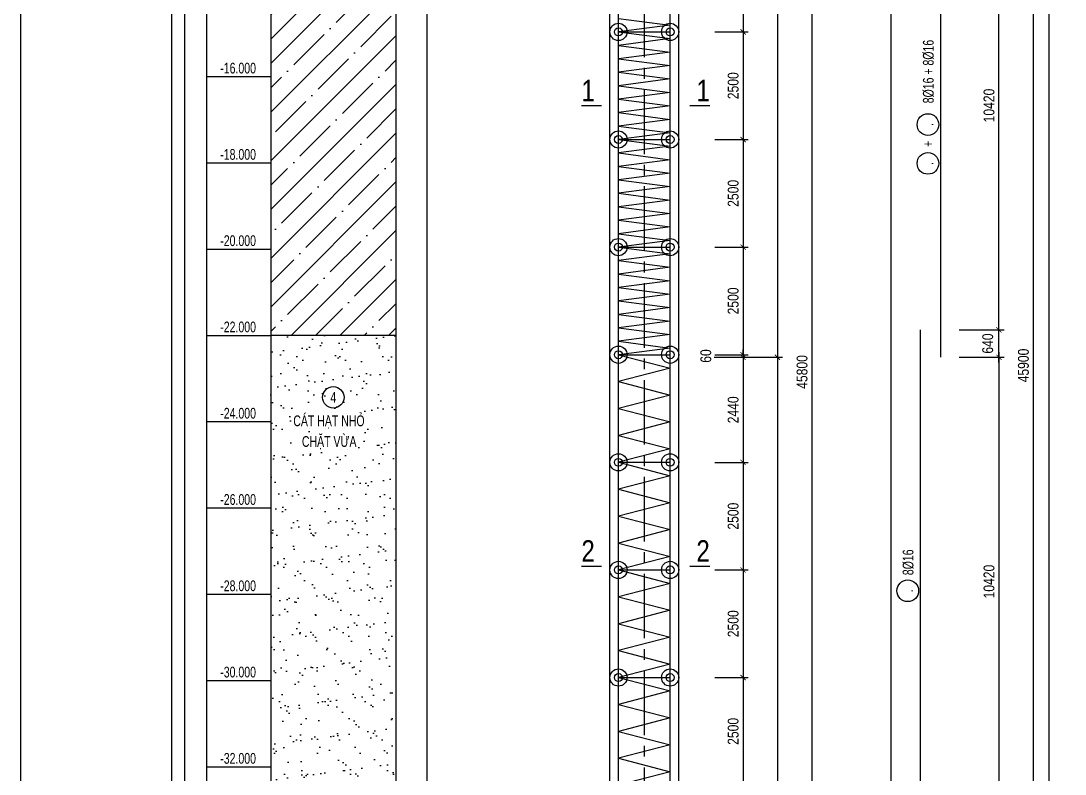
# Model space of a CAD drawing. Extents: x 171424 to 249266, y 74893 to 149166.
# Drawn here: x 171448 to 177512, y 135723 to 140098 of the extents above; entities that cross this region are included whole.
import ezdxf
from ezdxf.enums import TextEntityAlignment as Align

# ---------------------------------------------------------------- set-up
doc = ezdxf.new("R2010")
doc.units = 0
doc.header["$LTSCALE"] = 500
doc.header["$MEASUREMENT"] = 0
doc.header["$PDMODE"] = 3
doc.linetypes.add('CENTER2', pattern=[1.125, 0.75, -0.125, 0.125, -0.125])
doc.layers.get('0').update_dxf_attribs({"linetype": 'CONTINUOUS'})
doc.layers.get('DEFPOINTS').update_dxf_attribs({"linetype": 'CONTINUOUS'})
for name, color, linetype in [('01.CDC.AXIS', 160, 'CENTER2'), ('02.CDC.DIM', 1, 'CONTINUOUS'), ('03.CDC.BORDER', 3, 'CONTINUOUS'), ('05.CDC.STEEL', 4, 'CONTINUOUS'), ('06.CDC.TEXT', 2, 'CONTINUOUS'), ('10.CDC.HATCH', 9, 'CONTINUOUS'), ('11.CDC.NOTE', 8, 'CONTINUOUS'), ('CDC-KHUNGTEN', 7, 'CONTINUOUS'), ('CDC.10.HATCH', 9, 'CONTINUOUS')]:
    doc.layers.add(name, color=color, linetype=linetype)
doc.styles.add('ARIAL', font='arial.ttf', dxfattribs={"width": 0.8})
doc.dimstyles.new('DIM100-25', dxfattribs={"dimtxt": 63, "dimasz": 30, "dimexe": 30, "dimexo": 0, "dimgap": 25, "dimtad": 1, "dimdec": 0, "dimlfac": 4, "dimzin": 0, "dimdsep": 46, "dimtxsty": 'ARIAL', "dimblk": 'ARCHTICK', "dimblk1": 'ARCHTICK', "dimblk2": 'D', "dimcen": 0, "dimdle": 30, "dimclrd": 1, "dimclre": 1, "dimclrt": 2, "dimadec": 0, "dimazin": 0, "dimtfac": 1, "dimtdec": 0, "dimtix": 1, "dimtofl": 0, "dimtmove": 2, "dimatfit": 3, "dimldrblk": 'ARCHTICK', "dimfxl": 1, "dimtolj": 1, "dimtzin": 0, "dimarcsym": 0})

# ---------------------------------------------------------------- blocks, each defined once
blk = doc.blocks.new('_ArchTick')
at = {"color": 0, "linetype": 'ByBlock', "const_width": 0.15}
blk.add_lwpolyline([(-0.5, -0.5), (0.5, 0.5)], dxfattribs=at)
blk = doc.blocks.new('*D258')
at = {"layer": '02.CDC.DIM', "color": 1, "lineweight": -2, "transparency": 16777216}
for p, q in [((177327.8, 143864.2), (177327.8, 132329.2)), ((176898.1, 143834.2), (177357.8, 143834.2)), ((176898.1, 132359.2), (177357.8, 132359.2))]:
    blk.add_line(p, q, dxfattribs=at)
at = {"layer": 'DEFPOINTS', "color": 0, "transparency": 16777216}
for p in [(176898.1, 143834.2), (176898.1, 132359.2), (177327.8, 132359.2)]:
    blk.add_point(p, dxfattribs=at)
at = {"layer": '02.CDC.DIM', "color": 1, "lineweight": -2, "transparency": 16777216, "xscale": 30, "yscale": 30, "zscale": 30}
for p, rotation in [((177327.8, 143834.2), 90), ((177327.8, 132359.2), 270)]:
    blk.add_blockref('_ArchTick', p, dxfattribs=dict(at, rotation=rotation))
at = {"layer": '02.CDC.DIM', "color": 2, "transparency": 16777216, "insert": (177270.6, 138096.7), "char_height": 63, "attachment_point": 5, "rotation": 90, "style": 'ARIAL'}
blk.add_mtext('\\A1;45900', dxfattribs=at)
blk = doc.blocks.new('D')
at = {"layer": '02.CDC.DIM'}
for p, q in [((-50, -50), (50, 50)), ((-86.75, 0), (86.75, 0))]:
    blk.add_line(p, q, dxfattribs=at)
blk = doc.blocks.new('*D259')
at = {"layer": '02.CDC.DIM', "color": 1, "lineweight": -2, "transparency": 16777216}
for p, q in [((176898.1, 138144.2), (177157.8, 138144.2)), ((177127.8, 138174.2), (177127.8, 135509.2)), ((176898.1, 135539.2), (177157.8, 135539.2))]:
    blk.add_line(p, q, dxfattribs=at)
at = {"layer": 'DEFPOINTS', "color": 0, "transparency": 16777216}
for p in [(176898.1, 138144.2), (176898.1, 135539.2), (177127.8, 135539.2)]:
    blk.add_point(p, dxfattribs=at)
at = {"layer": '02.CDC.DIM', "color": 1, "lineweight": -2, "transparency": 16777216, "xscale": 30, "yscale": 30, "zscale": 30}
for p, rotation in [((177127.8, 138144.2), 90), ((177127.8, 135539.2), 270)]:
    blk.add_blockref('_ArchTick', p, dxfattribs=dict(at, rotation=rotation))
at = {"layer": '02.CDC.DIM', "color": 2, "transparency": 16777216, "insert": (177070.6, 136841.7), "char_height": 63, "attachment_point": 5, "rotation": 90, "style": 'ARIAL'}
blk.add_mtext('\\A1;10420', dxfattribs=at)
blk = doc.blocks.new('*D260')
at = {"layer": '02.CDC.DIM', "color": 1, "lineweight": -2, "transparency": 16777216}
for p, q in [((177127.8, 138114.2), (177127.8, 138334.2)), ((176898.1, 138304.2), (177157.8, 138304.2)), ((176898.1, 138144.2), (177157.8, 138144.2))]:
    blk.add_line(p, q, dxfattribs=at)
at = {"layer": 'DEFPOINTS', "color": 0, "transparency": 16777216}
for p in [(176898.1, 138304.2), (177127.8, 138304.2), (176898.1, 138144.2)]:
    blk.add_point(p, dxfattribs=at)
at = {"layer": '02.CDC.DIM', "color": 1, "lineweight": -2, "transparency": 16777216, "xscale": 30, "yscale": 30, "zscale": 30}
for p, rotation in [((177127.8, 138304.2), 90), ((177127.8, 138144.2), 270)]:
    blk.add_blockref('_ArchTick', p, dxfattribs=dict(at, rotation=rotation))
at = {"layer": '02.CDC.DIM', "color": 2, "transparency": 16777216, "insert": (177063.3, 138224.2), "char_height": 63, "attachment_point": 5, "rotation": 90, "style": 'ARIAL'}
blk.add_mtext('\\A1;640', dxfattribs=at)
blk = doc.blocks.new('*D261')
at = {"layer": '02.CDC.DIM', "color": 1, "lineweight": -2, "transparency": 16777216}
for p, q in [((177127.8, 138274.2), (177127.8, 140939.2)), ((176898.1, 140909.2), (177157.8, 140909.2)), ((176898.1, 138304.2), (177157.8, 138304.2))]:
    blk.add_line(p, q, dxfattribs=at)
at = {"layer": 'DEFPOINTS', "color": 0, "transparency": 16777216}
for p in [(176898.1, 140909.2), (177127.8, 140909.2), (176898.1, 138304.2)]:
    blk.add_point(p, dxfattribs=at)
at = {"layer": '02.CDC.DIM', "color": 1, "lineweight": -2, "transparency": 16777216, "xscale": 30, "yscale": 30, "zscale": 30}
for p, rotation in [((177127.8, 140909.2), 90), ((177127.8, 138304.2), 270)]:
    blk.add_blockref('_ArchTick', p, dxfattribs=dict(at, rotation=rotation))
at = {"layer": '02.CDC.DIM', "color": 2, "transparency": 16777216, "insert": (177070.6, 139606.7), "char_height": 63, "attachment_point": 5, "rotation": 90, "style": 'ARIAL'}
blk.add_mtext('\\A1;10420', dxfattribs=at)
blk = doc.blocks.new('*D265')
at = {"layer": '02.CDC.DIM', "color": 1, "lineweight": -2, "transparency": 16777216}
for p, q in [((175475, 138144.2), (175872.1, 138144.2)), ((175842.1, 138174.2), (175842.1, 132329.2)), ((175475, 132359.2), (175872.1, 132359.2))]:
    blk.add_line(p, q, dxfattribs=at)
at = {"layer": 'DEFPOINTS', "color": 0, "transparency": 16777216}
for p in [(175475, 138144.2), (175475, 132359.2), (175842.1, 132359.2)]:
    blk.add_point(p, dxfattribs=at)
at = {"layer": '02.CDC.DIM', "color": 1, "lineweight": -2, "transparency": 16777216, "xscale": 30, "yscale": 30, "zscale": 30}
for p, rotation in [((175842.1, 138144.2), 90), ((175842.1, 132359.2), 270)]:
    blk.add_blockref('_ArchTick', p, dxfattribs=dict(at, rotation=rotation))
at = {"layer": '02.CDC.DIM', "color": 2, "transparency": 16777216, "insert": (175785, 135251.7), "char_height": 63, "attachment_point": 5, "rotation": 90, "style": 'ARIAL'}
blk.add_mtext('\\A1;23140', dxfattribs=at)
blk = doc.blocks.new('*D266')
at = {"layer": '02.CDC.DIM', "color": 1, "lineweight": -2, "transparency": 16777216}
for p, q in [((175475, 143784.2), (176072.1, 143784.2)), ((176042.1, 143814.2), (176042.1, 132304.2)), ((175475, 132334.2), (176072.1, 132334.2))]:
    blk.add_line(p, q, dxfattribs=at)
at = {"layer": 'DEFPOINTS', "color": 0, "transparency": 16777216}
for p in [(175475, 143784.2), (175475, 132334.2), (176042.1, 132334.2)]:
    blk.add_point(p, dxfattribs=at)
at = {"layer": '02.CDC.DIM', "color": 1, "lineweight": -2, "transparency": 16777216, "xscale": 30, "yscale": 30, "zscale": 30}
for p, rotation in [((176042.1, 143784.2), 90), ((176042.1, 132334.2), 270)]:
    blk.add_blockref('_ArchTick', p, dxfattribs=dict(at, rotation=rotation))
at = {"layer": '02.CDC.DIM', "color": 2, "transparency": 16777216, "insert": (175985, 138059.2), "char_height": 63, "attachment_point": 5, "rotation": 90, "style": 'ARIAL'}
blk.add_mtext('\\A1;45800', dxfattribs=at)
blk = doc.blocks.new('*D270')
at = {"layer": '02.CDC.DIM', "color": 1, "lineweight": -2, "transparency": 16777216}
for p, q in [((175475, 143784.2), (175872.1, 143784.2)), ((175842.1, 143814.2), (175842.1, 138114.2)), ((175475, 138144.2), (175872.1, 138144.2))]:
    blk.add_line(p, q, dxfattribs=at)
at = {"layer": 'DEFPOINTS', "color": 0, "transparency": 16777216}
for p in [(175475, 143784.2), (175475, 138144.2), (175842.1, 138144.2)]:
    blk.add_point(p, dxfattribs=at)
at = {"layer": '02.CDC.DIM', "color": 1, "lineweight": -2, "transparency": 16777216, "xscale": 30, "yscale": 30, "zscale": 30}
for p, rotation in [((175842.1, 143784.2), 90), ((175842.1, 138144.2), 270)]:
    blk.add_blockref('_ArchTick', p, dxfattribs=dict(at, rotation=rotation))
at = {"layer": '02.CDC.DIM', "color": 2, "transparency": 16777216, "insert": (175785, 140964.2), "char_height": 63, "attachment_point": 5, "rotation": 90, "style": 'ARIAL'}
blk.add_mtext('\\A1;22560', dxfattribs=at)
blk = doc.blocks.new('*D283')
at = {"layer": '02.CDC.DIM', "color": 1, "lineweight": -2, "transparency": 16777216}
for p, q in [((175642.1, 140689.2), (175642.1, 140004.2)), ((175477.5, 140659.2), (175672.1, 140659.2)), ((175477.5, 140034.2), (175672.1, 140034.2))]:
    blk.add_line(p, q, dxfattribs=at)
at = {"layer": 'DEFPOINTS', "color": 0, "transparency": 16777216}
for p in [(175477.5, 140659.2), (175477.5, 140034.2), (175642.1, 140034.2)]:
    blk.add_point(p, dxfattribs=at)
at = {"layer": '02.CDC.DIM', "color": 1, "lineweight": -2, "transparency": 16777216, "xscale": 30, "yscale": 30, "zscale": 30}
for p, rotation in [((175642.1, 140659.2), 90), ((175642.1, 140034.2), 270)]:
    blk.add_blockref('_ArchTick', p, dxfattribs=dict(at, rotation=rotation))
at = {"layer": '02.CDC.DIM', "color": 2, "transparency": 16777216, "insert": (175585, 140346.7), "char_height": 63, "attachment_point": 5, "rotation": 90, "style": 'ARIAL'}
blk.add_mtext('\\A1;2500', dxfattribs=at)
blk = doc.blocks.new('*D284')
at = {"layer": '02.CDC.DIM', "color": 1, "lineweight": -2, "transparency": 16777216}
for p, q in [((175477.5, 140034.2), (175672.1, 140034.2)), ((175642.1, 140064.2), (175642.1, 139379.2)), ((175477.5, 139409.2), (175672.1, 139409.2))]:
    blk.add_line(p, q, dxfattribs=at)
at = {"layer": 'DEFPOINTS', "color": 0, "transparency": 16777216}
for p in [(175477.5, 140034.2), (175477.5, 139409.2), (175642.1, 139409.2)]:
    blk.add_point(p, dxfattribs=at)
at = {"layer": '02.CDC.DIM', "color": 1, "lineweight": -2, "transparency": 16777216, "xscale": 30, "yscale": 30, "zscale": 30}
for p, rotation in [((175642.1, 140034.2), 90), ((175642.1, 139409.2), 270)]:
    blk.add_blockref('_ArchTick', p, dxfattribs=dict(at, rotation=rotation))
at = {"layer": '02.CDC.DIM', "color": 2, "transparency": 16777216, "insert": (175585, 139721.7), "char_height": 63, "attachment_point": 5, "rotation": 90, "style": 'ARIAL'}
blk.add_mtext('\\A1;2500', dxfattribs=at)
blk = doc.blocks.new('*D285')
at = {"layer": '02.CDC.DIM', "color": 1, "lineweight": -2, "transparency": 16777216}
for p, q in [((175642.1, 139439.2), (175642.1, 138754.2)), ((175477.5, 139409.2), (175672.1, 139409.2)), ((175477.5, 138784.2), (175672.1, 138784.2))]:
    blk.add_line(p, q, dxfattribs=at)
at = {"layer": 'DEFPOINTS', "color": 0, "transparency": 16777216}
for p in [(175477.5, 139409.2), (175477.5, 138784.2), (175642.1, 138784.2)]:
    blk.add_point(p, dxfattribs=at)
at = {"layer": '02.CDC.DIM', "color": 1, "lineweight": -2, "transparency": 16777216, "xscale": 30, "yscale": 30, "zscale": 30}
for p, rotation in [((175642.1, 139409.2), 90), ((175642.1, 138784.2), 270)]:
    blk.add_blockref('_ArchTick', p, dxfattribs=dict(at, rotation=rotation))
at = {"layer": '02.CDC.DIM', "color": 2, "transparency": 16777216, "insert": (175585, 139096.7), "char_height": 63, "attachment_point": 5, "rotation": 90, "style": 'ARIAL'}
blk.add_mtext('\\A1;2500', dxfattribs=at)
blk = doc.blocks.new('*D286')
at = {"layer": '02.CDC.DIM', "color": 1, "lineweight": -2, "transparency": 16777216}
for p, q in [((175642.1, 138814.2), (175642.1, 138129.2)), ((175477.5, 138784.2), (175672.1, 138784.2)), ((175477.5, 138159.2), (175672.1, 138159.2))]:
    blk.add_line(p, q, dxfattribs=at)
at = {"layer": 'DEFPOINTS', "color": 0, "transparency": 16777216}
for p in [(175477.5, 138784.2), (175477.5, 138159.2), (175642.1, 138159.2)]:
    blk.add_point(p, dxfattribs=at)
at = {"layer": '02.CDC.DIM', "color": 1, "lineweight": -2, "transparency": 16777216, "xscale": 30, "yscale": 30, "zscale": 30}
for p, rotation in [((175642.1, 138784.2), 90), ((175642.1, 138159.2), 270)]:
    blk.add_blockref('_ArchTick', p, dxfattribs=dict(at, rotation=rotation))
at = {"layer": '02.CDC.DIM', "color": 2, "transparency": 16777216, "insert": (175585, 138471.7), "char_height": 63, "attachment_point": 5, "rotation": 90, "style": 'ARIAL'}
blk.add_mtext('\\A1;2500', dxfattribs=at)
blk = doc.blocks.new('*D287')
at = {"layer": '02.CDC.DIM', "color": 1, "lineweight": -2, "transparency": 16777216}
for p, q in [((175477.5, 138159.2), (175672.1, 138159.2)), ((175477.5, 138144.2), (175672.1, 138144.2)), ((175642.1, 138159.2), (175642.1, 138189.2)), ((175642.1, 138144.2), (175642.1, 138114.2))]:
    blk.add_line(p, q, dxfattribs=at)
at = {"layer": 'DEFPOINTS', "color": 0, "transparency": 16777216}
for p in [(175477.5, 138159.2), (175477.5, 138144.2), (175642.1, 138144.2)]:
    blk.add_point(p, dxfattribs=at)
at = {"layer": '02.CDC.DIM', "color": 1, "lineweight": -2, "transparency": 16777216, "xscale": 30, "yscale": 30, "zscale": 30}
for p, rotation in [((175642.1, 138159.2), 270), ((175642.1, 138144.2), 90)]:
    blk.add_blockref('_ArchTick', p, dxfattribs=dict(at, rotation=rotation))
at = {"layer": '02.CDC.DIM', "color": 2, "transparency": 16777216, "insert": (175426.3, 138151.7), "char_height": 63, "attachment_point": 5, "rotation": 90, "style": 'ARIAL'}
blk.add_mtext('\\A1;60', dxfattribs=at)
blk = doc.blocks.new('*D288')
at = {"layer": '02.CDC.DIM', "color": 1, "lineweight": -2, "transparency": 16777216}
for p, q in [((175477.5, 138144.2), (175672.1, 138144.2)), ((175642.1, 138174.2), (175642.1, 137504.2)), ((175477.5, 137534.2), (175672.1, 137534.2))]:
    blk.add_line(p, q, dxfattribs=at)
at = {"layer": 'DEFPOINTS', "color": 0, "transparency": 16777216}
for p in [(175477.5, 138144.2), (175477.5, 137534.2), (175642.1, 137534.2)]:
    blk.add_point(p, dxfattribs=at)
at = {"layer": '02.CDC.DIM', "color": 1, "lineweight": -2, "transparency": 16777216, "xscale": 30, "yscale": 30, "zscale": 30}
for p, rotation in [((175642.1, 138144.2), 90), ((175642.1, 137534.2), 270)]:
    blk.add_blockref('_ArchTick', p, dxfattribs=dict(at, rotation=rotation))
at = {"layer": '02.CDC.DIM', "color": 2, "transparency": 16777216, "insert": (175585, 137839.2), "char_height": 63, "attachment_point": 5, "rotation": 90, "style": 'ARIAL'}
blk.add_mtext('\\A1;2440', dxfattribs=at)
blk = doc.blocks.new('*D289')
at = {"layer": '02.CDC.DIM', "color": 1, "lineweight": -2, "transparency": 16777216}
for p, q in [((175477.5, 137534.2), (175672.1, 137534.2)), ((175642.1, 137564.2), (175642.1, 136879.2)), ((175477.5, 136909.2), (175672.1, 136909.2))]:
    blk.add_line(p, q, dxfattribs=at)
at = {"layer": 'DEFPOINTS', "color": 0, "transparency": 16777216}
for p in [(175477.5, 137534.2), (175477.5, 136909.2), (175642.1, 136909.2)]:
    blk.add_point(p, dxfattribs=at)
at = {"layer": '02.CDC.DIM', "color": 1, "lineweight": -2, "transparency": 16777216, "xscale": 30, "yscale": 30, "zscale": 30}
for p, rotation in [((175642.1, 137534.2), 90), ((175642.1, 136909.2), 270)]:
    blk.add_blockref('_ArchTick', p, dxfattribs=dict(at, rotation=rotation))
at = {"layer": '02.CDC.DIM', "color": 2, "transparency": 16777216, "insert": (175585, 137221.7), "char_height": 63, "attachment_point": 5, "rotation": 90, "style": 'ARIAL'}
blk.add_mtext('\\A1;2500', dxfattribs=at)
blk = doc.blocks.new('*D290')
at = {"layer": '02.CDC.DIM', "color": 1, "lineweight": -2, "transparency": 16777216}
for p, q in [((175642.1, 136939.2), (175642.1, 136254.2)), ((175477.5, 136909.2), (175672.1, 136909.2)), ((175477.5, 136284.2), (175672.1, 136284.2))]:
    blk.add_line(p, q, dxfattribs=at)
at = {"layer": 'DEFPOINTS', "color": 0, "transparency": 16777216}
for p in [(175477.5, 136909.2), (175477.5, 136284.2), (175642.1, 136284.2)]:
    blk.add_point(p, dxfattribs=at)
at = {"layer": '02.CDC.DIM', "color": 1, "lineweight": -2, "transparency": 16777216, "xscale": 30, "yscale": 30, "zscale": 30}
for p, rotation in [((175642.1, 136909.2), 90), ((175642.1, 136284.2), 270)]:
    blk.add_blockref('_ArchTick', p, dxfattribs=dict(at, rotation=rotation))
at = {"layer": '02.CDC.DIM', "color": 2, "transparency": 16777216, "insert": (175585, 136596.7), "char_height": 63, "attachment_point": 5, "rotation": 90, "style": 'ARIAL'}
blk.add_mtext('\\A1;2500', dxfattribs=at)
blk = doc.blocks.new('*D291')
at = {"layer": '02.CDC.DIM', "color": 1, "lineweight": -2, "transparency": 16777216}
for p, q in [((175477.5, 136284.2), (175672.1, 136284.2)), ((175642.1, 136314.2), (175642.1, 135629.2)), ((175477.5, 135659.2), (175672.1, 135659.2))]:
    blk.add_line(p, q, dxfattribs=at)
at = {"layer": 'DEFPOINTS', "color": 0, "transparency": 16777216}
for p in [(175477.5, 136284.2), (175477.5, 135659.2), (175642.1, 135659.2)]:
    blk.add_point(p, dxfattribs=at)
at = {"layer": '02.CDC.DIM', "color": 1, "lineweight": -2, "transparency": 16777216, "xscale": 30, "yscale": 30, "zscale": 30}
for p, rotation in [((175642.1, 136284.2), 90), ((175642.1, 135659.2), 270)]:
    blk.add_blockref('_ArchTick', p, dxfattribs=dict(at, rotation=rotation))
at = {"layer": '02.CDC.DIM', "color": 2, "transparency": 16777216, "insert": (175585, 135971.7), "char_height": 63, "attachment_point": 5, "rotation": 90, "style": 'ARIAL'}
blk.add_mtext('\\A1;2500', dxfattribs=at)
blk = doc.blocks.new('KHUNG A1')
at = {"layer": 'CDC-KHUNGTEN'}
blk.add_lwpolyline([(10366.22, 712.17), (10366.22, 1278.17), (9655.22, 1278.17), (9655.22, 712.17)], close=True, dxfattribs=at)
at = {"layer": 'CDC.10.HATCH', "color": 8}
blk.add_lwpolyline([(9652.22, 709.17), (10447.22, 709.17), (10447.22, 1281.17), (9652.22, 1281.17)], close=True, dxfattribs=at)
at = {"layer": 'DEFPOINTS', "color": 1}
blk.add_lwpolyline([(9617.22, 698.17), (9617.22, 1292.17), (10458.22, 1292.17), (10458.22, 698.17), (9617.22, 698.17)], close=True, dxfattribs=at)

msp = doc.modelspace()

# ---------------------------------------------------------------- hatches: boundary and pattern name
at = {"layer": '10.CDC.HATCH'}
h = msp.add_hatch(dxfattribs=at)
h.set_pattern_fill('ANSI35', color=256, scale=800, style=0)
h.set_pattern_definition([(45, (90230.4, 5703.99), (-141.42136, 141.42136), []), (45, (90371.82, 5703.99), (-141.42136, 141.42136), [250, -50, 0, -50])])
h.paths.add_polyline_path([(172899.49, 138271.74), (173625.95, 138271.74), (173625.95, 142378.5), (172899.49, 142378.5)])
h.paths.add_polyline_path([(173229.76, 141969.92), (173295.69, 141969.92), (173295.69, 142065.72), (173229.76, 142065.72)], flags=24)
h.paths.add_polyline_path([(172950.53, 141771.93), (173560.71, 141771.93), (173560.71, 141890.94), (172950.53, 141890.94)], flags=24)
h = msp.add_hatch(dxfattribs=at)
h.set_pattern_fill('AR-SAND', color=256, scale=80, style=0)
h.set_pattern_definition([(37.5, (90230.4, 5703.99), (-5.03947, 154.1459), [0, -121.6, 0, -136, 0, -130]), (7.5, (90230.4, 5703.99), (141.58214, 225.77169), [0, -65.6, 0, -109.6, 0, -42]), (327.5, (90132, 5703.99), (249.13135, 0.45272), [0, -40, 0, -144, 0, -188]), (317.5, (90132, 5704), (240.49013, 70.21405), [0, -20, 0, -94.4, 0, -108])])
h.paths.add_polyline_path([(172899.49, 133761.52), (173625.95, 133761.52), (173625.95, 138271.74), (172899.49, 138271.74)])
h.paths.add_polyline_path([(173230.1, 137864.61), (173295.34, 137864.61), (173295.34, 137958.36), (173230.1, 137958.36)], flags=24)
h.paths.add_polyline_path([(173057.33, 137587.24), (173420.57, 137587.24), (173420.57, 137725.43), (173057.33, 137725.43)], flags=24)
h.paths.add_polyline_path([(173007.33, 137707.24), (173467.65, 137707.24), (173467.65, 137845.43), (173007.33, 137845.43)], flags=24)

# ---------------------------------------------------------------- linework, layer by layer
at = {"layer": '01.CDC.AXIS'}
msp.add_line((175068.72, 144199.9), (175068.72, 132219.24), dxfattribs=at)
at = {"layer": '03.CDC.BORDER'}
for p, q in [((172899.49, 145355.41), (172899.49, 131255.83)), ((176500.08, 144895.41), (176500.08, 131255.83)), ((177418.59, 144895.41), (177418.59, 131255.83)), ((174868.72, 140034.24), (174868.72, 140659.24)), ((175268.72, 140034.24), (175268.72, 140659.24)), ((174868.72, 139409.24), (174868.72, 140034.24)), ((175268.72, 139409.24), (175268.72, 140034.24)), ((172528.44, 139775.15), (172899.49, 139775.15)), ((174868.72, 138784.24), (174868.72, 139409.24)), ((175268.72, 138784.24), (175268.72, 139409.24)), ((172528.44, 139274.02), (172899.49, 139274.02)), ((172528.44, 138772.88), (172899.49, 138772.88)), ((174868.72, 138159.24), (174868.72, 138784.24)), ((175268.72, 138159.24), (175268.72, 138784.24)), ((172528.44, 138271.74), (172899.49, 138271.74)), ((173625.95, 138271.74), (172899.49, 138271.74)), ((174868.72, 137534.24), (174868.72, 138159.24)), ((175268.72, 137534.24), (175268.72, 138159.24)), ((172528.44, 137770.61), (172899.49, 137770.61)), ((174868.72, 136909.24), (174868.72, 137534.24)), ((175268.72, 136909.24), (175268.72, 137534.24)), ((172528.44, 137269.47), (172899.49, 137269.47)), ((174868.72, 136284.24), (174868.72, 136909.24)), ((175268.72, 136284.24), (175268.72, 136909.24)), ((172528.44, 136768.33), (172899.49, 136768.33)), ((172528.44, 136267.2), (172899.49, 136267.2)), ((174868.72, 135659.24), (174868.72, 136284.24)), ((175268.72, 135659.24), (175268.72, 136284.24)), ((172528.44, 135766.06), (172899.49, 135766.06))]:
    msp.add_line(p, q, dxfattribs=at)
for points in [[(172528.44, 145355.41), (173625.95, 145355.41), (173625.95, 131255.83), (172528.44, 131255.83)], [(173807.35, 145355.41), (177418.59, 145355.41), (177418.59, 131255.83), (173807.35, 131255.83)]]:
    msp.add_lwpolyline(points, close=True, dxfattribs=at)
for centre, radius in [((174918.72, 140034.24), 50), ((175218.72, 140034.24), 50), ((174918.72, 140034.24), 23.06), ((175218.72, 140034.24), 23.06), ((174918.72, 139409.24), 50), ((174918.72, 139409.24), 23.06), ((175218.72, 139409.24), 50), ((175218.72, 139409.24), 23.06), ((174918.72, 138784.24), 50), ((174918.72, 138784.24), 23.06), ((175218.72, 138784.24), 50), ((175218.72, 138784.24), 23.06), ((174918.72, 138159.24), 50), ((175218.72, 138159.24), 50), ((174918.72, 138159.24), 23.06), ((175218.72, 138159.24), 23.06), ((174918.72, 137534.24), 50), ((174918.72, 137534.24), 23.06), ((175218.72, 137534.24), 50), ((175218.72, 137534.24), 23.06), ((174918.72, 136909.24), 50), ((174918.72, 136909.24), 23.06), ((175218.72, 136909.24), 50), ((175218.72, 136909.24), 23.06), ((174918.72, 136284.24), 50), ((175218.72, 136284.24), 50), ((174918.72, 136284.24), 23.06), ((175218.72, 136284.24), 23.06)]:
    msp.add_circle(centre, radius, dxfattribs=at)
at = {"layer": '05.CDC.STEEL'}
for p, q in [((176789.99, 138144.24), (176789.99, 141069.24)), ((174918.72, 140034.24), (174918.72, 140659.24)), ((175218.72, 140034.24), (175218.72, 140659.24)), ((175218.72, 140073.31), (174918.72, 140034.24)), ((174918.72, 140034.24), (175218.72, 140034.24)), ((174918.72, 139409.24), (174918.72, 140034.24)), ((174918.72, 140034.24), (175218.72, 140034.24)), ((175218.72, 139409.24), (175218.72, 140034.24)), ((175218.72, 139995.18), (174918.72, 139956.12)), ((175218.72, 139917.06), (174918.72, 139877.99)), ((175218.72, 139838.93), (174918.72, 139799.87)), ((175218.72, 139760.81), (174918.72, 139721.74)), ((175218.72, 139682.68), (174918.72, 139643.62)), ((175218.72, 139604.56), (174918.72, 139565.49)), ((175218.72, 139526.43), (174918.72, 139487.37)), ((175218.72, 139448.31), (174918.72, 139409.24)), ((174918.72, 139409.24), (175218.72, 139409.24)), ((174918.72, 138784.24), (174918.72, 139409.24)), ((174918.72, 139409.24), (175218.72, 139409.24)), ((175218.72, 139370.18), (174918.72, 139331.12)), ((175218.72, 138784.24), (175218.72, 139409.24)), ((175218.72, 139292.06), (174918.72, 139252.99)), ((175218.72, 139213.93), (174918.72, 139174.87)), ((175218.72, 139135.81), (174918.72, 139096.74)), ((175218.72, 139057.68), (174918.72, 139018.62)), ((175218.72, 138979.56), (174918.72, 138940.49)), ((175218.72, 138901.43), (174918.72, 138862.37)), ((175218.72, 138823.31), (174918.72, 138784.24)), ((174918.72, 138784.24), (175218.72, 138784.24)), ((174918.72, 138159.24), (174918.72, 138784.24)), ((174918.72, 138784.24), (175218.72, 138784.24)), ((175218.72, 138745.18), (174918.72, 138706.12)), ((175218.72, 138159.24), (175218.72, 138784.24)), ((175218.72, 138667.06), (174918.72, 138627.99)), ((175218.72, 138588.93), (174918.72, 138549.87)), ((175218.72, 138510.81), (174918.72, 138471.74)), ((175218.72, 138432.68), (174918.72, 138393.62)), ((175218.72, 138354.56), (174918.72, 138315.49)), ((175218.72, 138276.43), (174918.72, 138237.37)), ((176672.33, 135379.24), (176672.33, 138304.24)), ((175218.72, 138198.31), (174918.72, 138159.24)), ((174918.72, 138159.24), (175218.72, 138159.24)), ((174918.72, 137534.24), (174918.72, 138159.24)), ((174918.72, 138159.24), (175218.72, 138159.24)), ((175218.72, 137534.24), (175218.72, 138159.24)), ((175218.72, 138081.12), (174918.72, 138002.99)), ((175218.72, 137924.87), (174918.72, 137846.74)), ((175218.72, 137768.62), (174918.72, 137690.49)), ((175218.72, 137612.37), (174918.72, 137534.24)), ((174918.72, 137534.24), (175218.72, 137534.24)), ((174918.72, 136909.24), (174918.72, 137534.24)), ((174918.72, 137534.24), (175218.72, 137534.24)), ((175218.72, 136909.24), (175218.72, 137534.24)), ((175218.72, 137456.12), (174918.72, 137377.99)), ((175218.72, 137299.87), (174918.72, 137221.74)), ((175218.72, 137143.62), (174918.72, 137065.49)), ((175218.72, 136987.37), (174918.72, 136909.24)), ((174918.72, 136909.24), (175218.72, 136909.24)), ((174918.72, 136284.24), (174918.72, 136909.24)), ((174918.72, 136909.24), (175218.72, 136909.24)), ((175218.72, 136284.24), (175218.72, 136909.24)), ((175218.72, 136831.12), (174918.72, 136752.99)), ((175218.72, 136674.87), (174918.72, 136596.74)), ((175218.72, 136518.62), (174918.72, 136440.49)), ((175218.72, 136362.37), (174918.72, 136284.24)), ((174918.72, 136284.24), (175218.72, 136284.24)), ((174918.72, 135659.24), (174918.72, 136284.24)), ((174918.72, 136284.24), (175218.72, 136284.24)), ((175218.72, 135659.24), (175218.72, 136284.24)), ((175218.72, 136206.12), (174918.72, 136127.99)), ((175218.72, 136049.87), (174918.72, 135971.74)), ((175218.72, 135893.62), (174918.72, 135815.49)), ((175218.72, 135737.37), (174918.72, 135659.24))]:
    msp.add_line(p, q, dxfattribs=at)
at = {"layer": '10.CDC.HATCH'}
for p, q in [((174918.72, 140112.37), (175218.72, 140073.31)), ((174918.72, 140034.24), (175218.72, 139995.18)), ((174918.72, 139956.12), (175218.72, 139917.06)), ((174918.72, 139877.99), (175218.72, 139838.93)), ((174918.72, 139799.87), (175218.72, 139760.81)), ((174918.72, 139721.74), (175218.72, 139682.68)), ((174918.72, 139643.62), (175218.72, 139604.56)), ((174918.72, 139565.49), (175218.72, 139526.43)), ((174918.72, 139487.37), (175218.72, 139448.31)), ((174918.72, 139409.24), (175218.72, 139370.18)), ((174918.72, 139331.12), (175218.72, 139292.06)), ((174918.72, 139252.99), (175218.72, 139213.93)), ((174918.72, 139174.87), (175218.72, 139135.81)), ((174918.72, 139096.74), (175218.72, 139057.68)), ((174918.72, 139018.62), (175218.72, 138979.56)), ((174918.72, 138940.49), (175218.72, 138901.43)), ((174918.72, 138862.37), (175218.72, 138823.31)), ((174918.72, 138784.24), (175218.72, 138745.18)), ((174918.72, 138706.12), (175218.72, 138667.06)), ((174918.72, 138627.99), (175218.72, 138588.93)), ((174918.72, 138549.87), (175218.72, 138510.81)), ((174918.72, 138471.74), (175218.72, 138432.68)), ((174918.72, 138393.62), (175218.72, 138354.56)), ((174918.72, 138315.49), (175218.72, 138276.43)), ((174918.72, 138237.37), (175218.72, 138198.31)), ((174918.72, 138159.24), (175218.72, 138081.12)), ((174918.72, 138002.99), (175218.72, 137924.87)), ((174918.72, 137846.74), (175218.72, 137768.62)), ((174918.72, 137690.49), (175218.72, 137612.37)), ((174918.72, 137534.24), (175218.72, 137456.12)), ((174918.72, 137377.99), (175218.72, 137299.87)), ((174918.72, 137221.74), (175218.72, 137143.62)), ((174918.72, 137065.49), (175218.72, 136987.37)), ((174918.72, 136909.24), (175218.72, 136831.12)), ((174918.72, 136752.99), (175218.72, 136674.87)), ((174918.72, 136596.74), (175218.72, 136518.62)), ((174918.72, 136440.49), (175218.72, 136362.37)), ((174918.72, 136284.24), (175218.72, 136206.12)), ((174918.72, 136127.99), (175218.72, 136049.87)), ((174918.72, 135971.74), (175218.72, 135893.62)), ((174918.72, 135815.49), (175218.72, 135737.37))]:
    msp.add_line(p, q, dxfattribs=at)
at = {"layer": '11.CDC.NOTE'}
for centre, radius in [((176716.14, 139495.85), 63), ((176716.14, 139270.72), 63), ((173262.72, 137911.49), 62.5), ((176598.48, 136788.12), 63)]:
    msp.add_circle(centre, radius, dxfattribs=at)

# ---------------------------------------------------------------- block references
at = {"xscale": 25, "yscale": 25, "zscale": 25}
msp.add_blockref('KHUNG A1', (-68982.15, 113438.58), dxfattribs=at)

# ---------------------------------------------------------------- texts
at = {"layer": '06.CDC.TEXT', "style": 'ARIAL', "width": 0.7}
for s, p in [('8%%C16 + 8%%C16', (176717.85, 139804.01)), ('8%%C16', (176600.19, 136953.52))]:
    msp.add_text(s, height=62.5, rotation=90, dxfattribs=at).set_placement(p, align=Align.MIDDLE)
for s, p in [('-16.000', (172709.96, 139824.02)), ('-18.000', (172709.96, 139322.88)), ('-20.000', (172709.96, 138821.75)), ('-22.000', (172709.96, 138320.61)), ('-24.000', (172709.96, 137819.47)), ('-26.000', (172709.96, 137318.34)), ('-28.000', (172709.96, 136817.2)), ('-30.000', (172709.96, 136316.06)), ('-32.000', (172709.96, 135814.93))]:
    msp.add_text(s, height=62.5, dxfattribs=at).set_placement(p, align=Align.MIDDLE)
at = {"layer": '06.CDC.TEXT', "style": 'ARIAL', "width": 0.8}
for s, p in [('%%U1 ', (174761.86, 139630.97)), ('%%U 1', (175390.71, 139630.97)), ('%%U2 ', (174761.86, 136956.95)), ('%%U 2', (175390.71, 136956.95))]:
    msp.add_text(s, height=125, dxfattribs=at).set_placement(p, align=Align.CENTER)
at = {"layer": '06.CDC.TEXT', "style": 'ARIAL', "width": 0.7}
for s, p in [('.', (176716.14, 139495.85)), ('+', (176716.14, 139383.62)), ('.', (176716.14, 139270.72)), ('.', (176598.48, 136788.12))]:
    msp.add_text(s, height=62.5, rotation=90, dxfattribs=at).set_placement(p, align=Align.MIDDLE_CENTER)
msp.add_text('4', height=62.5, dxfattribs=at).set_placement((173262.72, 137911.49), align=Align.MIDDLE_CENTER)
for s, p in [('CÁT HẠT NHỎ', (173030.37, 137744.12)), ('CHẶT VỪA', (173080.37, 137624.12))]:
    msp.add_text(s, height=62.5, dxfattribs=at).set_placement(p)

# ---------------------------------------------------------------- dimensions: what is measured, and where the dimension line sits
at = {"layer": '02.CDC.DIM'}
for base, p1, p2, angle, picture, middle in [((177327.78, 132359.24), (176898.13, 143834.24), (176898.13, 132359.24), 270, '*D258', (177270.61, 138096.74)), ((176042.14, 132334.24), (175474.96, 143784.24), (175474.96, 132334.24), 270, '*D266', (175984.97, 138059.24)), ((175842.14, 138144.24), (175474.96, 143784.24), (175474.96, 138144.24), 270, '*D270', (175784.97, 140964.24)), ((177127.78, 140909.24), (176898.13, 138304.24), (176898.13, 140909.24), 270, '*D261', (177070.61, 139606.74)), ((175642.14, 140034.24), (175477.47, 140659.24), (175477.47, 140034.24), 90, '*D283', (175584.97, 140346.74)), ((175642.14, 139409.24), (175477.47, 140034.24), (175477.47, 139409.24), 90, '*D284', (175584.97, 139721.74)), ((175642.14, 138784.24), (175477.47, 139409.24), (175477.47, 138784.24), 90, '*D285', (175584.97, 139096.74)), ((175642.14, 138159.24), (175477.47, 138784.24), (175477.47, 138159.24), 90, '*D286', (175584.97, 138471.74)), ((175842.14, 132359.24), (175474.96, 138144.24), (175474.96, 132359.24), 270, '*D265', (175784.95, 135251.74)), ((175642.14, 137534.24), (175477.47, 138144.24), (175477.47, 137534.24), 90, '*D288', (175584.97, 137839.24)), ((177127.78, 135539.24), (176898.13, 138144.24), (176898.13, 135539.24), 270, '*D259', (177070.61, 136841.74)), ((175642.14, 136909.24), (175477.47, 137534.24), (175477.47, 136909.24), 90, '*D289', (175584.97, 137221.74)), ((175642.14, 136284.24), (175477.47, 136909.24), (175477.47, 136284.24), 90, '*D290', (175584.97, 136596.74)), ((175642.14, 135659.24), (175477.47, 136284.24), (175477.47, 135659.24), 90, '*D291', (175584.97, 135971.74))]:
    dim = msp.add_linear_dim(base=base, p1=p1, p2=p2, angle=angle, dimstyle='DIM100-25', dxfattribs=at)
    dim.commit()
    dim.dimension.update_dxf_attribs({"geometry": picture, "text_midpoint": middle})
for base, p1, p2, angle, picture, middle in [((177127.78, 138304.24), (176898.13, 138144.24), (176898.13, 138304.24), 270, '*D260', (177063.3, 138224.24)), ((175642.14, 138144.24), (175477.47, 138159.24), (175477.47, 138144.24), 90, '*D287', (175426.31, 138151.74))]:
    dim = msp.add_linear_dim(base=base, p1=p1, p2=p2, angle=angle, dimstyle='DIM100-25', dxfattribs=at)
    dim.commit()
    dim.dimension.update_dxf_attribs({"geometry": picture, "text_midpoint": middle, "dimtype": 160})

doc.saveas('drawing.dxf')
